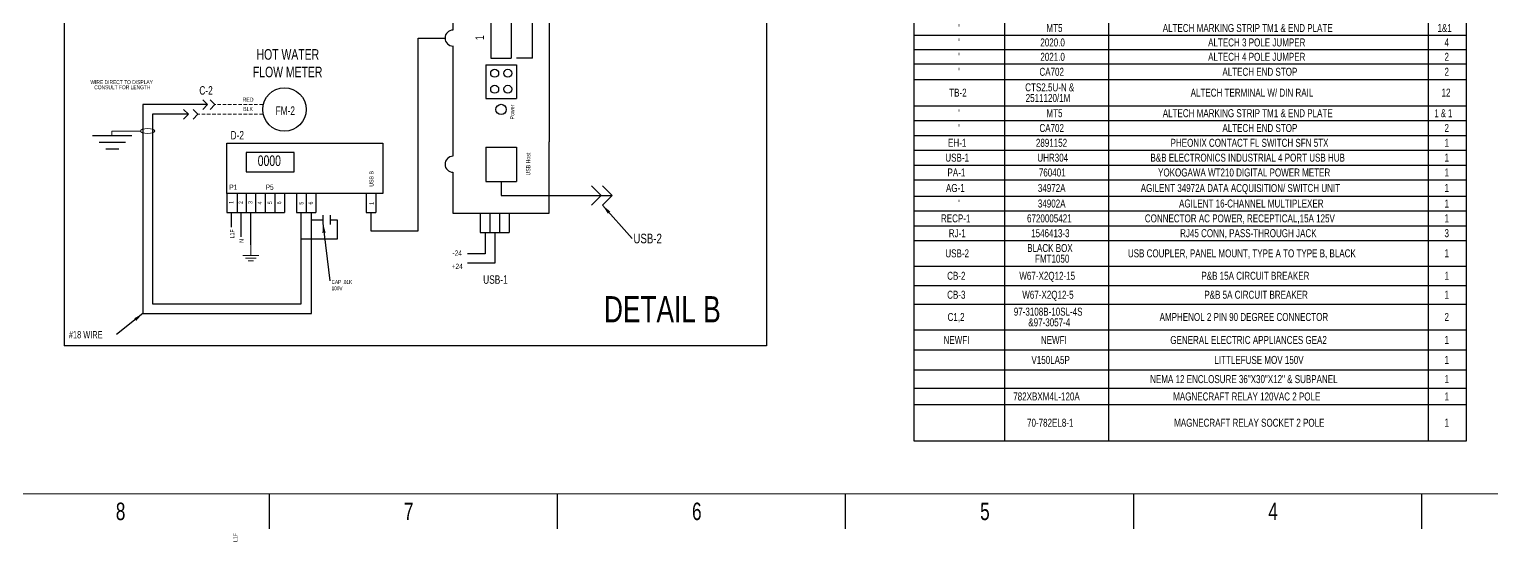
# Model space of a CAD drawing. Header units: millimetres. Extents: x -1057 to 857, y -404 to 2067.
# Drawn here: x 35 to 567, y -2 to 184 of the extents above; entities that cross this region are included whole.
import ezdxf

# ---------------------------------------------------------------- set-up
doc = ezdxf.new("R2010")
doc.units = ezdxf.units.MM
doc.linetypes.add('HIDDEN', pattern=[1.905, 1.27, -0.635])
for name, color, linetype in [('COMP', 3, 'Continuous'), ('GROUND', 3, 'Continuous'), ('SLD-0', 7, 'Continuous'), ('TEXT', 4, 'Continuous'), ('WIRE', 1, 'Continuous')]:
    doc.layers.add(name, color=color, linetype=linetype)
doc.layers.add('WIRE_BIG', color=1, linetype='Continuous', lineweight=30)
doc.styles.add('SLDTEXTSTYLE0', font='TXT', dxfattribs={"width": 0.736842})
doc.styles.add('SLDTEXTSTYLE2', font='TXT', dxfattribs={"width": 0.75})
doc.styles.add('SLDTEXTSTYLE3', font='TXT', dxfattribs={"width": 0.7})
doc.styles.add('SLDTEXTSTYLE8', font='TXT', dxfattribs={"width": 0.65})
doc.dimstyles.new('SLDDIMSTYLE0', dxfattribs={"dimtxt": 0.18, "dimasz": 3.556, "dimexe": 0, "dimexo": 0.0625, "dimgap": 0, "dimtad": 0, "dimtih": 1, "dimtoh": 1, "dimdec": 0, "dimrnd": 1e-09, "dimzin": 0, "dimdsep": 46, "dimtxsty": 'Standard', "dimsah": 1, "dimcen": 0.09, "dimadec": 0, "dimazin": 0, "dimtfac": 3.556, "dimtdec": 0, "dimtofl": 0, "dimtmove": 0, "dimatfit": 3, "dimfxl": 0, "dimfrac": 2, "dimtolj": 1, "dimtzin": 0, "dimarcsym": 0})

# ---------------------------------------------------------------- blocks, each defined once
blk = doc.blocks.new('Block12')
at = {"layer": 'WIRE_BIG', "lineweight": 0}
for p, q in [((9.525, 6.35), (9.525, 19.05)), ((0, 6.35), (19.05, 6.35)), ((3.175, 3.175), (15.875, 3.175)), ((6.35, 0), (12.7, 0))]:
    blk.add_line(p, q, dxfattribs=at)
blk = doc.blocks.new('Block35')
at = {"layer": 'TEXT'}
for p, q in [((370.34, 238.5), (405.34, 238.5)), ((370.34, 238.5), (370.34, 218.37)), ((405.34, 238.5), (405.34, 126.02)), ((384.14, 222.73), (391.54, 222.73)), ((384.14, 222.73), (384.14, 208.23)), ((391.54, 222.73), (391.54, 208.23)), ((384.14, 208.23), (391.54, 208.23)), ((384.14, 205.48), (391.54, 205.48)), ((384.14, 205.48), (384.14, 190.98)), ((391.54, 205.48), (391.54, 190.98)), ((384.14, 190.98), (391.54, 190.98)), ((384.14, 188.23), (391.54, 188.23)), ((384.14, 188.23), (384.14, 173.73)), ((391.54, 188.23), (391.54, 173.73)), ((384.14, 173.73), (391.54, 173.73)), ((384.14, 170.98), (391.54, 170.98)), ((384.14, 170.98), (384.14, 156.48)), ((391.54, 170.98), (391.54, 156.48)), ((384.14, 156.48), (391.54, 156.48)), ((370.34, 123.29), (370.34, 120.72)), ((405.34, 100), (405.34, 126.02))]:
    blk.add_line(p, q, dxfattribs=at)
for centre in [(370.34, 215.48), (370.34, 198.23), (370.34, 180.98), (370.34, 163.73), (370.34, 117.83)]:
    blk.add_arc(centre, 2.89, 90, 270, dxfattribs=at)
at = {"layer": 'WIRE'}
for p, q in [((399.29, 222.73), (393.43, 222.73)), ((399.29, 156.48), (399.29, 222.73)), ((370.34, 212.6), (370.34, 201.12)), ((370.34, 195.35), (370.34, 183.87)), ((370.34, 178.1), (370.34, 166.62)), ((370.34, 160.85), (370.34, 123.29)), ((399.29, 156.48), (393.43, 156.48)), ((382.25, 153.98), (393.43, 153.98)), ((382.25, 153.98), (382.25, 141.76)), ((393.43, 153.98), (393.43, 141.76)), ((382.25, 141.76), (393.43, 141.76)), ((382.25, 124.05), (393.43, 124.05)), ((382.25, 124.05), (382.25, 111.62)), ((393.43, 124.05), (393.43, 111.62)), ((370.34, 114.94), (370.34, 100)), ((382.25, 111.62), (393.43, 111.62)), ((370.34, 100), (405.34, 100)), ((380.29, 100), (380.29, 93.01)), ((383.78, 100), (383.78, 93.01)), ((383.78, 100), (383.78, 93.01)), ((387.27, 100), (387.27, 93.01)), ((387.27, 100), (387.27, 93.01)), ((390.76, 100), (390.76, 93.01)), ((380.29, 93.01), (390.76, 93.01))]:
    blk.add_line(p, q, dxfattribs=at)
for centre, radius in [((385.51, 150.91), 1.45), ((390.3, 150.91), 1.45), ((385.51, 145.13), 1.45), ((390.3, 145.13), 1.45), ((387.84, 137.76), 1.88)]:
    blk.add_circle(centre, radius, dxfattribs=at)
at = {"layer": 'COMP', "attachment_point": 2, "rotation": 90, "style": 'SLDTEXTSTYLE0'}
for s, insert, char_height in [('4', (377.44, 215.73), 3.17), ('3', (377.62, 198.24), 3.17), ('Downstream Ports', (401.16, 190.66), 1.5394), ('2', (377.98, 180.89), 3.17), ('1', (378.44, 163.86), 3.17), ('Power', (391.09, 136.81), 1.539), ('USB Host', (396.93, 117.9), 1.539)]:
    blk.add_mtext(s, dxfattribs=dict(at, insert=insert, char_height=char_height))
blk = doc.blocks.new('Block15')
at = {"layer": 'SLD-0', "color": 1, "linetype": 'Continuous', "lineweight": 15}
blk.add_line((845.54, 16.98), (19.28, 16.98), dxfattribs=at)
at = {"layer": 'WIRE_BIG'}
for p, q in [((124.05, 16.98), (124.05, 4.28)), ((228.83, 16.98), (228.83, 4.28)), ((333.6, 16.98), (333.6, 4.28)), ((438.38, 16.98), (438.38, 4.28)), ((543.15, 16.98), (543.15, 4.28))]:
    blk.add_line(p, q, dxfattribs=at)
at = {"layer": 'WIRE_BIG', "char_height": 6.35, "attachment_point": 2, "style": 'SLDTEXTSTYLE0'}
for s, insert in [('8', (70.04, 13.79)), ('7', (174.81, 13.79)), ('6', (279.59, 13.79)), ('5', (384.36, 13.79)), ('4', (489.14, 13.79))]:
    blk.add_mtext(s, dxfattribs=dict(at, insert=insert))
blk = doc.blocks.new('D-Size Sheet')
at = {"color": 7, "linetype": 'Continuous'}
blk.add_blockref('Block15', (-6.58, -4.21), dxfattribs=at)
blk = doc.blocks.new('SW_NOTE_0')
at = {"layer": 'TEXT', "color": 0, "insert": (0.52, 1.76), "char_height": 3.5, "attachment_point": 1, "style": 'SLDTEXTSTYLE2'}
blk.add_mtext('USB-2', dxfattribs=at)
blk = doc.blocks.new('SW_NOTE_8')
at = {"layer": 'TEXT', "color": 0, "char_height": 1.4432, "attachment_point": 2, "style": 'SLDTEXTSTYLE0'}
for s, insert in [('WIRE DIRECT TO DISPLAY', (13.08, 1.86)), ('CONSULT FOR LENGTH', (13.33, 0))]:
    blk.add_mtext(s, dxfattribs=dict(at, insert=insert))
blk = doc.blocks.new('SW_NOTE_12')
at = {"layer": 'TEXT', "color": 0, "char_height": 3.848, "attachment_point": 2, "style": 'SLDTEXTSTYLE0'}
for s, insert in [('HOT WATER', (16.39, 4.96)), ('FLOW METER', (16.31, -1.43))]:
    blk.add_mtext(s, dxfattribs=dict(at, insert=insert))
blk = doc.blocks.new('SW_NOTE_17')
at = {"layer": 'TEXT', "color": 0, "char_height": 1.385, "attachment_point": 1, "style": 'SLDTEXTSTYLE0'}
for s, insert in [('CAP .01K', (0.61, 0.32)), ('100V', (0.61, -1.98))]:
    blk.add_mtext(s, dxfattribs=dict(at, insert=insert))
blk = doc.blocks.new('SW_NOTE_35')
at = {"layer": 'TEXT', "color": 0, "insert": (-17.35, 1.3), "char_height": 2.646, "attachment_point": 1, "style": 'SLDTEXTSTYLE0'}
blk.add_mtext('#18 WIRE', dxfattribs=at)
blk = doc.blocks.new('SW_TABLEANNOTATION_1')
at = {"layer": 'TEXT', "color": 0}
for p, q in [((0, 0), (0, -221.96)), ((200.98, 0), (0, 0)), ((32.98, 0), (32.98, -221.96)), ((70.76, 0), (70.76, -221.96)), ((187.04, 0), (187.04, -221.96)), ((200.98, -221.96), (200.98, 0)), ((0, -5.47), (200.98, -5.47)), ((0, -10.94), (200.98, -10.94)), ((0, -16.38), (200.98, -16.38)), ((0, -21.82), (200.98, -21.82)), ((0, -27.25), (200.98, -27.25)), ((0, -32.69), (200.98, -32.69)), ((0, -38.13), (200.98, -38.13)), ((0, -43.57), (200.98, -43.57)), ((0, -49.01), (200.98, -49.01)), ((0, -54.44), (200.98, -54.44)), ((0, -59.88), (200.98, -59.88)), ((0, -69.2), (200.98, -69.2)), ((0, -74.44), (200.98, -74.44)), ((0, -79.67), (200.98, -79.67)), ((0, -84.91), (200.98, -84.91)), ((0, -90.56), (200.98, -90.56)), ((0, -100.09), (200.98, -100.09)), ((0, -105.48), (200.98, -105.48)), ((0, -110.88), (200.98, -110.88)), ((0, -116.27), (200.98, -116.27)), ((0, -121.66), (200.98, -121.66)), ((0, -127.06), (200.98, -127.06)), ((0, -132.96), (200.98, -132.96)), ((0, -138.35), (200.98, -138.35)), ((0, -143.74), (200.98, -143.74)), ((0, -149.14), (200.98, -149.14)), ((0, -158.41), (200.98, -158.41)), ((0, -165.45), (200.98, -165.45)), ((0, -172.2), (200.98, -172.2)), ((0, -181.65), (200.98, -181.65)), ((0, -188.91), (200.98, -188.91)), ((0, -196.17), (200.98, -196.17)), ((0, -202.85), (200.98, -202.85)), ((0, -208.81), (200.98, -208.81)), ((0, -221.96), (200.98, -221.96))]:
    blk.add_line(p, q, dxfattribs=at)
at = {"layer": 'TEXT', "color": 0, "attachment_point": 1}
for s, insert, char_height, style in [('REFERENCE', (3.9, -0.93), 3.5, 'SLDTEXTSTYLE2'), ('PART NUMBER', (36.3, -0.93), 3.5, 'SLDTEXTSTYLE2'), ('DESCRIPTION', (114.25, -0.93), 3.5, 'SLDTEXTSTYLE2'), ('QTY', (189.6, -0.93), 3.5, 'SLDTEXTSTYLE2'), ('FM-1,2', (10.43, -6.76), 2.91, 'SLDTEXTSTYLE2'), ('B110-500-1/2', (40.02, -6.76), 2.9104, 'SLDTEXTSTYLE2'), ('BLANCETT TURBINE FLOW METER', (99.58, -6.76), 2.9104, 'SLDTEXTSTYLE2'), ('2', (192.94, -6.76), 2.91, 'SLDTEXTSTYLE2'), ('D-1,2', (11.71, -12.21), 2.91, 'SLDTEXTSTYLE2'), ('L80010FR', (43.48, -12.21), 2.91, 'SLDTEXTSTYLE2'), ('LAUREL ELECTRONICS COUNTER/RATE INDICATOR', (83.1, -12.21), 2.9104, 'SLDTEXTSTYLE2'), ('2', (192.94, -12.21), 2.91, 'SLDTEXTSTYLE2'), ('D-3,4', (11.71, -17.65), 2.91, 'SLDTEXTSTYLE2'), ('DP132', (46.05, -17.65), 2.91, 'SLDTEXTSTYLE2'), ('OMEGA PROCESS METER', (105.75, -17.65), 2.9104, 'SLDTEXTSTYLE2'), ('2', (192.94, -17.65), 2.91, 'SLDTEXTSTYLE2'), ('RECP-2,4', (8.22, -23.09), 2.91, 'SLDTEXTSTYLE2'), ('5352', (47.57, -23.09), 2.91, 'SLDTEXTSTYLE2'), ('HUBBELL DUPLEX RECEPTICAL 20A 120V', (92.78, -23.09), 2.9104, 'SLDTEXTSTYLE2'), ('2', (192.94, -23.09), 2.91, 'SLDTEXTSTYLE2'), ("'", (16.11, -28.52), 2.91, 'SLDTEXTSTYLE2'), ('SSB', (48.82, -28.52), 2.91, 'SLDTEXTSTYLE2'), ('HUBBELL DUPLEX SS RECEPTICAL COVER PLATE', (86.29, -28.52), 2.9104, 'SLDTEXTSTYLE2'), ('1', (192.94, -28.52), 2.91, 'SLDTEXTSTYLE2'), ('PS-1', (12.65, -33.96), 2.91, 'SLDTEXTSTYLE2'), ('PS-S2024', (43.84, -33.96), 2.91, 'SLDTEXTSTYLE2'), ('ALTECH 24 VDC POWER SUPPLY 1.0 A', (94.43, -33.96), 2.9104, 'SLDTEXTSTYLE2'), ('1', (192.94, -33.96), 2.91, 'SLDTEXTSTYLE2'), ('PS-2', (12.65, -39.4), 2.91, 'SLDTEXTSTYLE2'), ('PS-S6012', (43.84, -39.4), 2.91, 'SLDTEXTSTYLE2'), ('ALTECH 12 VDC POWER SUPPLY 5 A', (96.04, -39.4), 2.9104, 'SLDTEXTSTYLE3'), ('1', (192.94, -39.4), 2.91, 'SLDTEXTSTYLE2'), ('LT-1', (13.05, -44.84), 2.91, 'SLDTEXTSTYLE2'), ('1050QC3', (43.23, -44.84), 2.91, 'SLDTEXTSTYLE2'), ('CML AMBER NEON LIGHT', (105.7, -44.84), 2.9104, 'SLDTEXTSTYLE2'), ('1', (192.94, -44.84), 2.91, 'SLDTEXTSTYLE2'), ('CB-1', (12.08, -50.28), 2.91, 'SLDTEXTSTYLE2'), ('W68-X2Q12-20', (38.32, -50.28), 2.9104, 'SLDTEXTSTYLE2'), ('P&B DBL POLE 20A CIRCUIT BREAKER', (95.24, -50.28), 2.9104, 'SLDTEXTSTYLE2'), ('1', (192.94, -50.28), 2.91, 'SLDTEXTSTYLE2'), ('TH-1', (12.62, -55.71), 2.91, 'SLDTEXTSTYLE2'), ('RHT-W1', (44.96, -55.71), 2.91, 'SLDTEXTSTYLE2'), ('DWYER RH TEMPERATURE/ HUMIDITY TRANSMITTER', (83.34, -55.71), 2.9104, 'SLDTEXTSTYLE2'), ('1', (192.94, -55.71), 2.91, 'SLDTEXTSTYLE2'), ('TB-1', (12.83, -63.09), 2.91, 'SLDTEXTSTYLE2'), ('CTS2.5U-N &', (40.46, -61.15), 2.9104, 'SLDTEXTSTYLE2'), ('ALTECH TERMINAL W/ DIN RAIL', (100.63, -63.09), 2.9104, 'SLDTEXTSTYLE2'), ('33', (191.86, -63.09), 2.91, 'SLDTEXTSTYLE2'), ('2511120/1M', (40.63, -65.03), 2.91, 'SLDTEXTSTYLE2'), ("'", (16.11, -70.37), 2.91, 'SLDTEXTSTYLE2'), ('MT5', (48.18, -70.37), 2.91, 'SLDTEXTSTYLE2'), ('ALTECH MARKING STRIP TM1 & END PLATE', (90.48, -70.37), 2.9104, 'SLDTEXTSTYLE2'), ('1&1', (190.39, -70.37), 2.91, 'SLDTEXTSTYLE2'), ("'", (16.11, -75.61), 2.91, 'SLDTEXTSTYLE2'), ('2020.0', (45.96, -75.61), 2.91, 'SLDTEXTSTYLE2'), ('ALTECH 3 POLE JUMPER', (106.98, -75.61), 2.9104, 'SLDTEXTSTYLE2'), ('4', (192.94, -75.61), 2.91, 'SLDTEXTSTYLE2'), ("'", (16.11, -80.84), 2.91, 'SLDTEXTSTYLE2'), ('2021.0', (45.96, -80.84), 2.91, 'SLDTEXTSTYLE2'), ('ALTECH 4 POLE JUMPER', (106.98, -80.84), 2.9104, 'SLDTEXTSTYLE2'), ('2', (192.94, -80.84), 2.91, 'SLDTEXTSTYLE2'), ("'", (16.11, -86.29), 2.91, 'SLDTEXTSTYLE2'), ('CA702', (45.63, -86.29), 2.91, 'SLDTEXTSTYLE2'), ('ALTECH END STOP', (112.17, -86.29), 2.9104, 'SLDTEXTSTYLE2'), ('2', (192.94, -86.29), 2.91, 'SLDTEXTSTYLE2'), ('TB-2', (12.83, -93.88), 2.91, 'SLDTEXTSTYLE2'), ('CTS2.5U-N &', (40.46, -91.94), 2.9104, 'SLDTEXTSTYLE2'), ('2511120/1M', (40.63, -95.82), 2.91, 'SLDTEXTSTYLE2'), ('ALTECH TERMINAL W/ DIN RAIL', (100.63, -93.88), 2.9104, 'SLDTEXTSTYLE2'), ('12', (191.86, -93.88), 2.91, 'SLDTEXTSTYLE2'), ("'", (16.11, -101.34), 2.91, 'SLDTEXTSTYLE2'), ('MT5', (48.18, -101.34), 2.91, 'SLDTEXTSTYLE2'), ('ALTECH MARKING STRIP TM1 & END PLATE', (90.48, -101.34), 2.9104, 'SLDTEXTSTYLE2'), ('1 & 1', (189.32, -101.34), 2.91, 'SLDTEXTSTYLE8'), ("'", (16.11, -106.73), 2.91, 'SLDTEXTSTYLE2'), ('CA702', (45.63, -106.73), 2.91, 'SLDTEXTSTYLE2'), ('ALTECH END STOP', (112.17, -106.73), 2.9104, 'SLDTEXTSTYLE2'), ('2', (192.94, -106.73), 2.91, 'SLDTEXTSTYLE2'), ('EH-1', (12.4, -112.12), 2.91, 'SLDTEXTSTYLE2'), ('2891152', (44.34, -112.12), 2.91, 'SLDTEXTSTYLE2'), ('PHEONIX CONTACT FL SWITCH SFN 5TX', (93.33, -112.12), 2.9104, 'SLDTEXTSTYLE2'), ('1', (192.94, -112.12), 2.91, 'SLDTEXTSTYLE2'), ('USB-1', (11.42, -117.52), 2.91, 'SLDTEXTSTYLE2'), ('UHR304', (44.87, -117.52), 2.91, 'SLDTEXTSTYLE2'), ('B&B ELECTRONICS INDUSTRIAL 4 PORT USB HUB', (86.01, -117.52), 2.9104, 'SLDTEXTSTYLE2'), ('1', (192.94, -117.52), 2.91, 'SLDTEXTSTYLE2'), ('PA-1', (12.19, -122.91), 2.91, 'SLDTEXTSTYLE2'), ('760401', (45.42, -122.91), 2.91, 'SLDTEXTSTYLE2'), ('YOKOGAWA WT210 DIGITAL POWER METER', (88.78, -122.91), 2.9104, 'SLDTEXTSTYLE2'), ('1', (192.94, -122.91), 2.91, 'SLDTEXTSTYLE2'), ('AG-1', (11.64, -128.56), 2.91, 'SLDTEXTSTYLE2'), ('34972A', (45.06, -128.56), 2.91, 'SLDTEXTSTYLE2'), ('AGILENT 34972A DATA ACQUISITION/ SWITCH UNIT', (82.46, -128.56), 2.9104, 'SLDTEXTSTYLE2'), ('1', (192.94, -128.56), 2.91, 'SLDTEXTSTYLE2'), ("'", (16.11, -134.2), 2.91, 'SLDTEXTSTYLE2'), ('34902A', (45.06, -134.2), 2.91, 'SLDTEXTSTYLE2'), ('AGILENT 16-CHANNEL MULTIPLEXER', (96.41, -134.2), 2.9104, 'SLDTEXTSTYLE2'), ('1', (192.94, -134.2), 2.91, 'SLDTEXTSTYLE2'), ('RECP-1', (9.83, -139.6), 2.91, 'SLDTEXTSTYLE2'), ('6720005421', (41.12, -139.6), 2.91, 'SLDTEXTSTYLE2'), ('CONNECTOR AC POWER, RECEPTICAL,15A 125V', (83.97, -139.6), 2.9104, 'SLDTEXTSTYLE2'), ('1', (192.94, -139.6), 2.91, 'SLDTEXTSTYLE2'), ('RJ-1', (12.66, -144.99), 2.91, 'SLDTEXTSTYLE2'), ('1546413-3', (42.62, -144.99), 2.91, 'SLDTEXTSTYLE2'), ('RJ45 CONN, PASS-THROUGH JACK', (96.79, -144.99), 2.9104, 'SLDTEXTSTYLE2'), ('3', (192.94, -144.99), 2.91, 'SLDTEXTSTYLE2'), ('USB-2', (11.42, -152.32), 2.91, 'SLDTEXTSTYLE2'), ('BLACK BOX', (41.18, -150.38), 2.91, 'SLDTEXTSTYLE2'), ('FMT1050', (44.02, -154.26), 2.91, 'SLDTEXTSTYLE2'), ('USB COUPLER, PANEL MOUNT, TYPE A TO TYPE B, BLACK', (77.8, -152.32), 2.9104, 'SLDTEXTSTYLE2'), ('1', (192.94, -152.32), 2.91, 'SLDTEXTSTYLE2'), ('CB-2', (12.08, -160.48), 2.91, 'SLDTEXTSTYLE2'), ('W67-X2Q12-15', (38.32, -160.48), 2.9104, 'SLDTEXTSTYLE2'), ('P&B 15A CIRCUIT BREAKER', (104.54, -160.48), 2.9104, 'SLDTEXTSTYLE2'), ('1', (192.94, -160.48), 2.91, 'SLDTEXTSTYLE2'), ('CB-3', (12.08, -167.38), 2.91, 'SLDTEXTSTYLE2'), ('W67-X2Q12-5', (39.4, -167.38), 2.9104, 'SLDTEXTSTYLE2'), ('P&B 5A CIRCUIT BREAKER', (105.61, -167.38), 2.9104, 'SLDTEXTSTYLE2'), ('1', (192.94, -167.38), 2.91, 'SLDTEXTSTYLE2'), ('C1,2', (12.23, -175.47), 2.91, 'SLDTEXTSTYLE2'), ('97-3108B-10SL-4S', (36.31, -173.53), 2.9104, 'SLDTEXTSTYLE2'), ('AMPHENOL 2 PIN 90 DEGREE CONNECTOR', (89.33, -175.47), 2.9104, 'SLDTEXTSTYLE2'), ('2', (192.94, -175.47), 2.91, 'SLDTEXTSTYLE2'), ('&97-3057-4', (41.59, -177.41), 2.91, 'SLDTEXTSTYLE2'), ('NEWFI', (10.77, -183.83), 2.91, 'SLDTEXTSTYLE2'), ('NEWFI', (46.15, -183.83), 2.91, 'SLDTEXTSTYLE2'), ('GENERAL ELECTRIC APPLIANCES GEA2', (93.22, -183.83), 2.9104, 'SLDTEXTSTYLE2'), ('1', (192.94, -183.83), 2.91, 'SLDTEXTSTYLE2'), ('V150LA5P', (42.72, -191.09), 2.91, 'SLDTEXTSTYLE2'), ('LITTLEFUSE MOV 150V', (109.26, -191.09), 2.9104, 'SLDTEXTSTYLE2'), ('1', (192.94, -191.09), 2.91, 'SLDTEXTSTYLE2'), ('NEMA 12 ENCLOSURE 36"X30"X12" & SUBPANEL', (85.89, -198.06), 2.9104, 'SLDTEXTSTYLE2'), ('1', (192.94, -198.06), 2.91, 'SLDTEXTSTYLE2'), ('782XBXM4L-120A', (36.11, -204.38), 2.9104, 'SLDTEXTSTYLE2'), ('MAGNECRAFT RELAY 120VAC 2 POLE', (94.26, -204.38), 2.9104, 'SLDTEXTSTYLE2'), ('1', (192.94, -204.38), 2.91, 'SLDTEXTSTYLE2'), ('70-782EL8-1', (41.12, -213.93), 2.9104, 'SLDTEXTSTYLE2'), ('MAGNECRAFT RELAY SOCKET 2 POLE', (94.62, -213.93), 2.9104, 'SLDTEXTSTYLE2'), ('1', (192.94, -213.93), 2.91, 'SLDTEXTSTYLE2')]:
    blk.add_mtext(s, dxfattribs=dict(at, insert=insert, char_height=char_height, style=style))

msp = doc.modelspace()

# ---------------------------------------------------------------- linework, layer by layer
at = {"color": 3, "linetype": 'Continuous', "lineweight": 0}
for p, q in [((93.05, 152.65), (91.31, 154.4)), ((96.54, 152.65), (94.8, 154.4)), ((100.04, 156.15), (98.29, 157.89)), ((100.04, 156.15), (98.29, 154.4)), ((102.66, 156.15), (100.91, 157.89)), ((102.66, 156.15), (100.91, 154.4)), ((93.05, 152.65), (91.31, 150.91)), ((96.54, 152.65), (94.8, 150.91)), ((75.59, 146.54), (65.24, 146.54)), ((65.24, 146.54), (65.24, 144.8))]:
    msp.add_line(p, q, dxfattribs=at)
at = {"color": 3, "linetype": 'HIDDEN', "lineweight": 0}
for p, q in [((120.12, 156.15), (102.66, 156.15)), ((120.12, 152.65), (96.54, 152.65))]:
    msp.add_line(p, q, dxfattribs=at)
at = {"color": 3, "linetype": 'Continuous', "lineweight": 0}
msp.add_ellipse((78.21, 146.54), major_axis=(2.62, 0), ratio=0.333333, dxfattribs=at)
at = {"layer": 'COMP'}
for p, q in [((107.02, 123.84), (107.02, 142.18)), ((107.02, 142.18), (163.78, 142.18)), ((131.47, 138.68), (114.01, 138.68)), ((114.01, 138.68), (114.01, 131.7)), ((131.47, 131.7), (131.47, 138.68)), ((163.78, 142.18), (163.78, 123.84)), ((114.01, 131.7), (131.47, 131.7)), ((163.78, 123.84), (107.02, 123.84)), ((107.02, 123.84), (107.02, 116.86)), ((110.83, 123.84), (110.83, 116.86)), ((114.01, 123.84), (114.01, 116.86)), ((117.5, 123.84), (117.5, 116.86)), ((120.99, 123.84), (120.99, 116.86)), ((124.48, 123.84), (124.48, 116.86)), ((127.98, 123.84), (127.98, 116.86)), ((132.34, 123.84), (132.34, 116.86)), ((135.84, 123.84), (135.84, 116.86)), ((139.36, 123.84), (139.36, 116.86)), ((157.66, 123.84), (157.66, 116.86)), ((161.16, 123.84), (161.16, 116.86)), ((107.02, 116.86), (110.83, 116.86)), ((110.83, 116.86), (114.01, 116.86)), ((114.01, 116.86), (117.5, 116.86)), ((117.5, 116.86), (120.99, 116.86)), ((120.99, 116.86), (124.48, 116.86)), ((124.48, 116.86), (127.98, 116.86)), ((132.34, 116.86), (135.84, 116.86)), ((135.87, 116.86), (139.36, 116.86)), ((157.66, 116.86), (161.16, 116.86))]:
    msp.add_line(p, q, dxfattribs=at)
msp.add_circle((127.98, 154.4), 7.91, dxfattribs=at)
at = {"layer": 'GROUND'}
for p, q in [((58.22, 144.87), (72.5, 144.87)), ((60.6, 142.49), (70.12, 142.49)), ((62.98, 140.11), (67.74, 140.11))]:
    msp.add_line(p, q, dxfattribs=at)
at = {"layer": 'TEXT'}
for p, q in [((47.87, 292.6), (47.87, 68.36)), ((303.25, 292.6), (303.25, 68.36)), ((303.25, 68.36), (47.87, 68.36))]:
    msp.add_line(p, q, dxfattribs=at)
at = {"layer": 'WIRE'}
for p, q in [((176.59, 110.2), (176.59, 180.36)), ((176.59, 180.36), (186.37, 180.36)), ((76.46, 156.15), (76.46, 80.18)), ((100.04, 156.15), (76.46, 156.15)), ((93.05, 152.65), (79.96, 152.65)), ((79.96, 152.65), (79.96, 83.68)), ((206.76, 128.24), (206.76, 123.05)), ((206.76, 123.05), (243.15, 123.05)), ((243.15, 123.05), (239.65, 126.55)), ((243.15, 123.05), (239.65, 119.56)), ((243.15, 123.05), (247.14, 123.05)), ((247.14, 123.05), (243.65, 126.55)), ((247.14, 123.05), (243.65, 119.56)), ((134.09, 83.68), (134.09, 116.86)), ((137.83, 80.18), (137.83, 116.93)), ((159.41, 116.86), (159.41, 110.2)), ((159.41, 110.2), (176.59, 110.2)), ((76.46, 80.18), (137.83, 80.18)), ((79.96, 83.68), (134.09, 83.68))]:
    msp.add_line(p, q, dxfattribs=at)
at = {"layer": 'WIRE_BIG'}
for p, q in [((108.77, 111.62), (108.77, 116.86)), ((112.26, 108.12), (112.26, 116.86)), ((115.78, 105.13), (115.78, 116.86)), ((200.97, 109.64), (200.97, 101.85)), ((204.44, 109.64), (204.44, 98.48)), ((200.97, 101.85), (194.52, 101.85)), ((204.44, 98.48), (194.52, 98.48))]:
    msp.add_line(p, q, dxfattribs=at)
at = {"layer": 'WIRE_BIG', "linetype": 'Continuous', "lineweight": 30}
for p, q in [((137.83, 114.24), (141.95, 114.24)), ((141.95, 115.98), (141.95, 112.49)), ((144.57, 115.98), (144.57, 112.49)), ((144.57, 114.24), (147.19, 114.24)), ((147.19, 114.24), (147.19, 107.25)), ((147.19, 107.25), (134.09, 107.25))]:
    msp.add_line(p, q, dxfattribs=at)

# ---------------------------------------------------------------- block references
at = {"color": 7, "linetype": 'Continuous'}
msp.add_blockref('D-Size Sheet', (4.93, 1.81), dxfattribs=at)
at = {"layer": 'COMP'}
msp.add_blockref('Block35', (-181.08, 16.62), dxfattribs=at)
at = {"layer": 'TEXT'}
for name, p in [('SW_TABLEANNOTATION_1', (356.91, 255.83)), ('SW_NOTE_12', (112.83, 171.37)), ('SW_NOTE_8', (55.7, 163.18)), ('SW_NOTE_0', (254.38, 107.44)), ('SW_NOTE_17', (144.51, 92.01)), ('SW_NOTE_35', (66.93, 72.48))]:
    msp.add_blockref(name, p, dxfattribs=at)
at = {"layer": 'WIRE_BIG', "xscale": 0.303030303030303, "yscale": 0.303030303030303, "zscale": 0.303030303030303}
msp.add_blockref('Block12', (112.9, 99.36), dxfattribs=at)

# ---------------------------------------------------------------- texts
at = {"layer": 'COMP', "insert": (122.48, 137.67), "char_height": 3.848, "attachment_point": 2, "style": 'SLDTEXTSTYLE0'}
msp.add_mtext('0000', dxfattribs=at)
at = {"layer": 'COMP', "char_height": 1.54, "attachment_point": 2, "rotation": 90, "style": 'SLDTEXTSTYLE0'}
for s, insert in [('1', (107.86, 120.58)), ('2', (111.33, 120.5)), ('3', (114.79, 120.55)), ('4', (118.28, 120.33)), ('5', (121.92, 120.46)), ('6', (125.25, 120.42)), ('5', (133.35, 120.3)), ('6', (136.77, 120.35)), ('1', (158.86, 120.22))]:
    msp.add_mtext(s, dxfattribs=dict(at, insert=insert))
at = {"layer": 'TEXT'}
for s, insert, char_height, attachment_point, style in [('C-2', (99.46, 162.85), 3.079, 2, 'SLDTEXTSTYLE0'), ('RED', (114.74, 158.72), 1.539, 2, 'SLDTEXTSTYLE0'), ('BLK', (114.76, 155.34), 1.539, 2, 'SLDTEXTSTYLE0'), ('FM-2', (128.28, 155.49), 3.079, 2, 'SLDTEXTSTYLE0'), ('D-2', (110.82, 146.56), 3.079, 2, 'SLDTEXTSTYLE0'), ('P1', (109.37, 127.08), 1.924, 2, 'SLDTEXTSTYLE0'), ('P5', (122.61, 127.08), 1.924, 2, 'SLDTEXTSTYLE0'), ('-24', (190.8, 103.1), 1.924, 2, 'SLDTEXTSTYLE0'), ('+24', (190.8, 98.28), 1.924, 2, 'SLDTEXTSTYLE0'), ('USB-1', (204.71, 94.06), 3.079, 2, 'SLDTEXTSTYLE0'), ('DETAIL B', (244.17, 86.49), 9.525, 1, 'SLDTEXTSTYLE2')]:
    msp.add_mtext(s, dxfattribs=dict(at, insert=insert, char_height=char_height, attachment_point=attachment_point, style=style))
at = {"layer": 'TEXT', "attachment_point": 2, "rotation": 90, "style": 'SLDTEXTSTYLE0'}
for s, insert, char_height in [('USB B', (158.82, 129.13), 1.539), ('L1F', (108.2, 109.16), 1.539), ('N', (111.59, 106.57), 1.54), ('L1F', (109.34, -1.29), 1.539)]:
    msp.add_mtext(s, dxfattribs=dict(at, insert=insert, char_height=char_height))

# ---------------------------------------------------------------- leaders
at = {"layer": 'TEXT'}
for points in [[(243.65, 119.56), (254.38, 107.44)], [(141.95, 113.09), (144.51, 92.01)], [(76.46, 80.18), (66.93, 72.48)]]:
    msp.add_leader(points, dimstyle='SLDDIMSTYLE0', dxfattribs=at)

doc.saveas('drawing.dxf')
